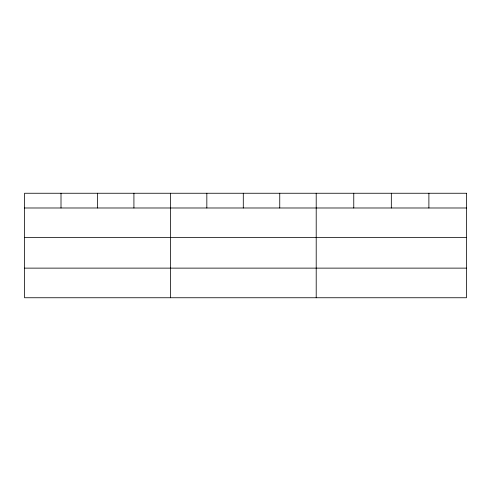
<?xml version="1.0" encoding="UTF-8"?>
<svg xmlns="http://www.w3.org/2000/svg" width="491" height="491" viewBox="0 0 491 491"><rect width="100%" height="100%" fill="white"/><g stroke="black" fill="none" stroke-linecap="round" stroke-linejoin="round"><path stroke-width="0.74" d="M24.55 207.988L466.45 207.988M24.55 237.607L466.45 237.607M24.55 268.129L466.45 268.129M428.888 193.251L428.888 207.988M391.327 193.251L391.327 207.988M353.765 193.251L353.765 207.988M316.204 193.251L316.204 297.749M279.747 193.251L279.747 207.988M243.29 193.251L243.29 207.988M206.834 193.251L206.834 207.988M170.377 193.251L170.377 297.749M133.92 193.251L133.92 207.988M97.464 193.251L97.464 207.988M61.007 193.251L61.007 207.988M466.45 193.251L24.55 193.251L24.55 297.749L466.45 297.749L466.45 193.251"/></g></svg>
